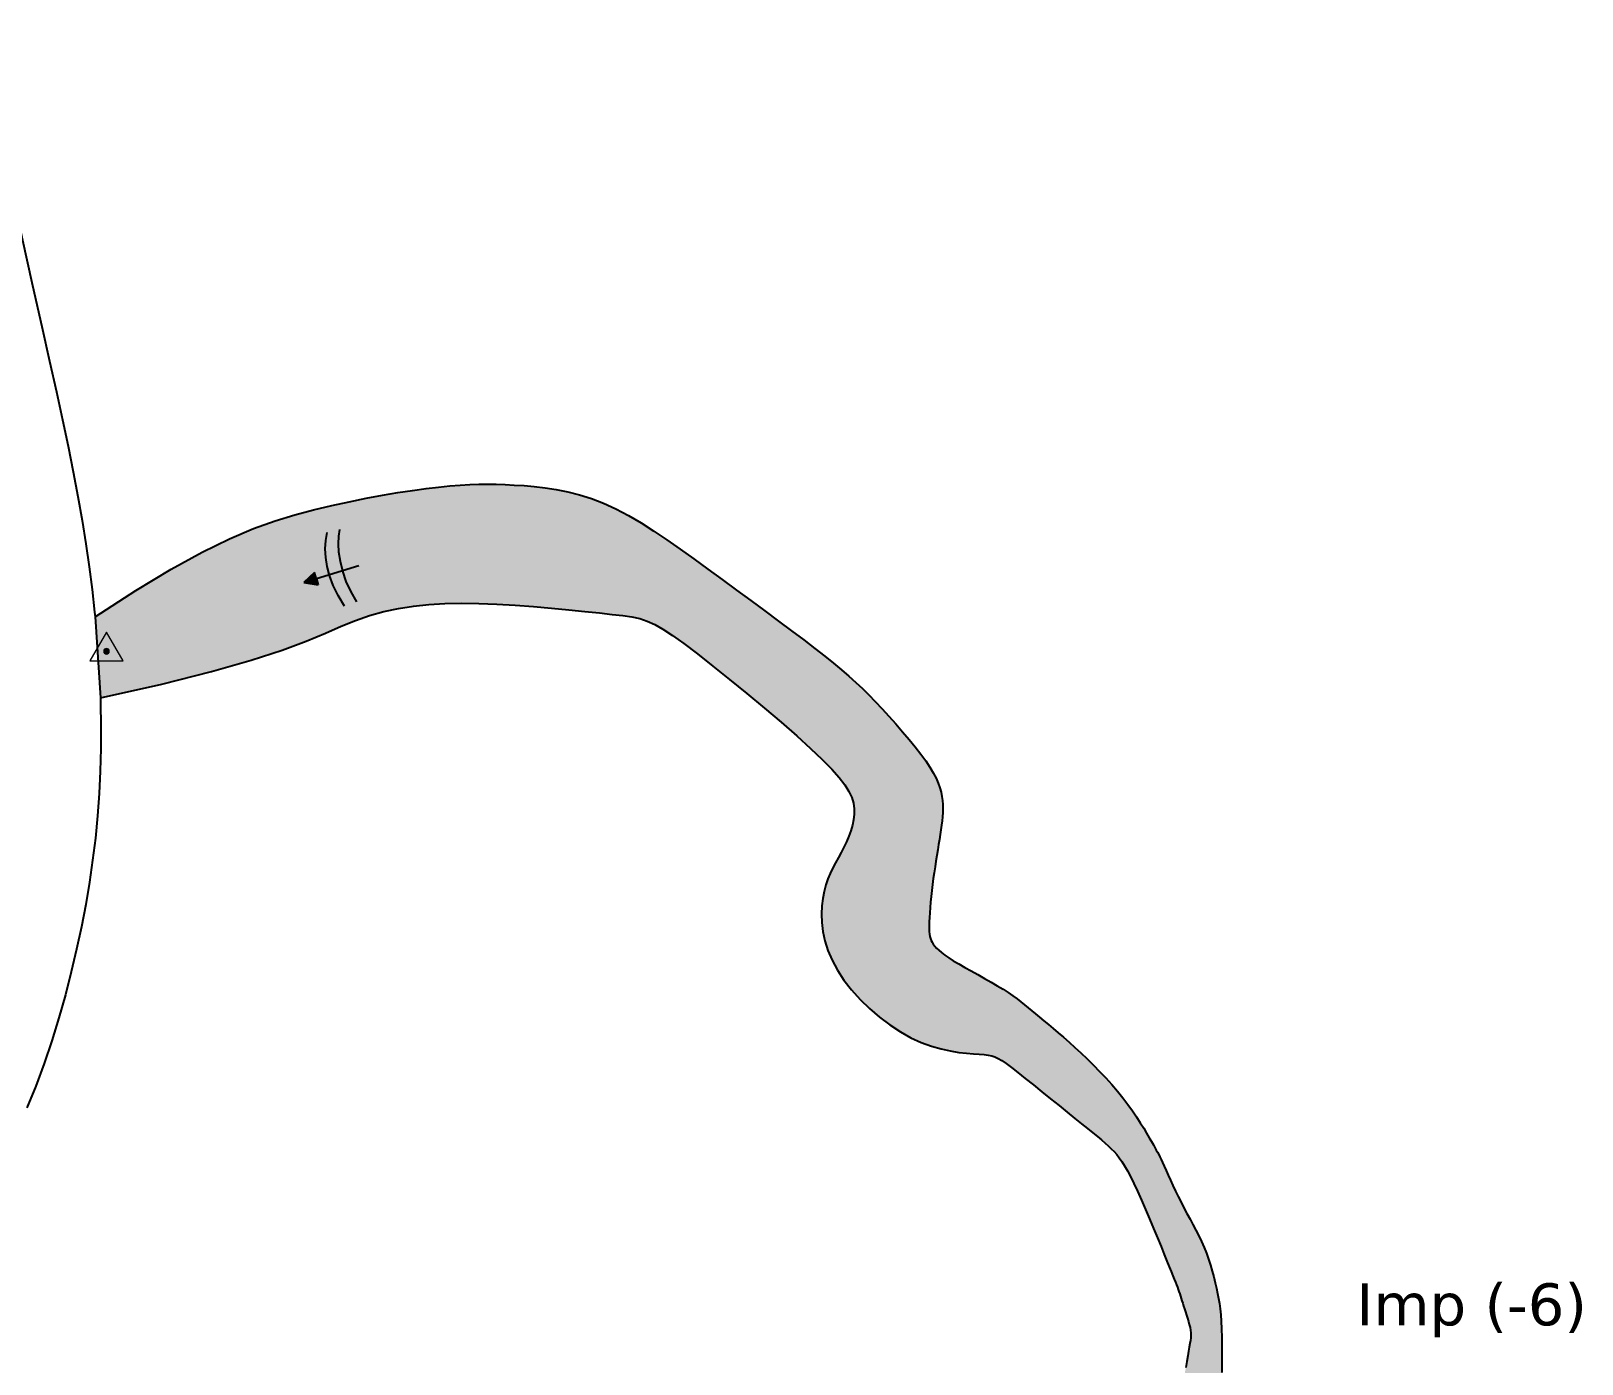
# Model space of a CAD drawing. Header units: metres. Extents: x -231 to 724, y -201 to 398.
# Drawn here: x 634.51 to 671.42, y 235.73 to 267.45 of the extents above; entities that cross this region are included whole.
import ezdxf

# ---------------------------------------------------------------- set-up
doc = ezdxf.new("R2010")
doc.units = ezdxf.units.M
doc.header["$MEASUREMENT"] = 0
for name, color, linetype in [('Blocs - Pentes', 36, 'Continuous'), ('Topo Dessin - Divers', 92, 'Continuous'), ('Topo Dessin - Fond', 254, 'Continuous'), ('Topo Dessin - Galeries', 10, 'Continuous'), ('Topo Dessin - Légendes Grosses', 176, 'Continuous')]:
    doc.layers.add(name, color=color, linetype=linetype)
doc.styles.add('PUITS', font='WINGDNG3.TTF')
doc.linetypes.add('PUITS_2-', pattern='A,0.6,["q",PUITS,S=1,R=0,X=-0.4,Y=-1],0.6', length=1.2)

# ---------------------------------------------------------------- blocks, each defined once
blk = doc.blocks.new('*U179')
at = {"layer": 'Topo Dessin - Divers'}
h = blk.add_hatch(color=256, dxfattribs=at)
h.dxf.hatch_style = 2
edge = h.paths.add_edge_path()
edge.add_spline(control_points=[(0.25, 0), (0.25, -0.14), (0.14, -0.25), (0, -0.25), (-0.14, -0.25), (-0.25, -0.14), (-0.25, 0), (-0.25, 0.14), (-0.14, 0.25), (0, 0.25), (0.14, 0.25), (0.25, 0.14), (0.25, 0)], knot_values=[0, 0, 0, 0, 1, 1, 1, 2, 2, 2, 3, 3, 3, 4, 4, 4, 4], degree=3, periodic=0)
at = {"layer": 'Topo Dessin - Divers', "lineweight": 5}
blk.add_lwpolyline([(-1.5, -0.87), (1.5, -0.87), (0, 1.73), (-1.5, -0.87)], dxfattribs=at)
blk.add_open_spline([(0.25, 0), (0.25, -0.14), (0.14, -0.25), (0, -0.25), (-0.14, -0.25), (-0.25, -0.14), (-0.25, 0), (-0.25, 0.14), (-0.14, 0.25), (0, 0.25), (0.14, 0.25), (0.25, 0.14), (0.25, 0)], degree=3, knots=[0, 0, 0, 0, 1, 1, 1, 2, 2, 2, 3, 3, 3, 4, 4, 4, 4], dxfattribs=at)
blk = doc.blocks.new('Pente 002')
at = {"layer": 'Blocs - Pentes'}
h = blk.add_hatch(color=256, dxfattribs=at)
h.dxf.hatch_style = 1
h.paths.add_polyline_path([(2.51, -0.64), (3.7, -0.04), (2.51, 0.55)])
for p, q in [((2.51, -0.04), (2.51, 0.55)), ((2.51, 0.55), (2.51, -0.64)), ((3.7, -0.04), (2.51, 0.55)), ((-1.57, -0.04), (2.51, -0.04)), ((2.51, -0.64), (3.7, -0.04))]:
    blk.add_line(p, q, dxfattribs=at)
for points in [[(-0.44, 3.06), (-0.19, 2.01), (-0.04, 0.98), (0, 0), (-0.05, -0.92), (-0.17, -1.77), (-0.35, -2.54), (-0.58, -3.2), (-0.86, -3.74)], [(0.77, 3.11), (1.04, 2.01), (1.21, 0.98), (1.27, 0.03), (1.25, -0.85), (1.13, -1.67), (0.94, -2.43), (0.67, -3.15), (0.34, -3.81)]]:
    blk.add_lwpolyline(points, dxfattribs=at)

msp = doc.modelspace()

# ---------------------------------------------------------------- hatches: boundary and pattern name
at = {"layer": 'Topo Dessin - Fond'}
h = msp.add_hatch(color=256, dxfattribs=at)
h.dxf.hatch_style = 1
h.paths.add_polyline_path([(647.561, 256.413), (647.281, 256.484), (647.008, 256.539), (646.743, 256.58), (646.487, 256.61), (646.243, 256.631), (646.011, 256.646), (645.792, 256.658), (645.582, 256.665), (645.375, 256.668), (645.166, 256.666), (644.949, 256.659), (644.721, 256.645), (644.475, 256.625), (644.205, 256.597), (643.91, 256.561), (643.588, 256.517), (643.242, 256.464), (642.875, 256.402), (642.489, 256.331), (642.085, 256.249), (641.667, 256.157), (641.236, 256.054), (640.792, 255.938), (640.32, 255.795), (639.807, 255.609), (639.234, 255.367), (638.587, 255.051), (637.848, 254.647), (637.003, 254.139), (636.034, 253.511), (636.161, 251.583), (637.626, 251.91), (638.807, 252.208), (639.746, 252.477), (640.483, 252.718), (641.059, 252.933), (641.515, 253.122), (641.893, 253.285), (642.232, 253.425), (642.568, 253.541), (642.909, 253.635), (643.257, 253.708), (643.613, 253.763), (643.98, 253.801), (644.36, 253.823), (644.754, 253.831), (645.164, 253.826), (645.592, 253.811), (646.028, 253.786), (646.465, 253.754), (646.894, 253.718), (647.305, 253.679), (647.689, 253.64), (648.037, 253.602), (648.341, 253.568), (648.594, 253.538), (648.808, 253.506), (648.997, 253.466), (649.173, 253.409), (649.353, 253.329), (649.548, 253.217), (649.774, 253.067), (650.044, 252.871), (650.368, 252.625), (650.736, 252.338), (651.134, 252.02), (651.547, 251.683), (651.961, 251.339), (652.361, 250.999), (652.734, 250.674), (653.063, 250.377), (653.339, 250.115), (653.563, 249.887), (653.74, 249.687), (653.876, 249.511), (653.974, 249.353), (654.04, 249.21), (654.08, 249.075), (654.098, 248.944), (654.098, 248.813), (654.083, 248.681), (654.056, 248.549), (654.017, 248.418), (653.969, 248.287), (653.913, 248.158), (653.853, 248.03), (653.788, 247.905), (653.723, 247.781), (653.657, 247.658), (653.592, 247.534), (653.531, 247.405), (653.475, 247.271), (653.425, 247.128), (653.383, 246.975), (653.35, 246.809), (653.328, 246.629), (653.321, 246.436), (653.329, 246.232), (653.356, 246.018), (653.403, 245.797), (653.475, 245.569), (653.572, 245.336), (653.698, 245.101), (653.855, 244.865), (654.037, 244.632), (654.242, 244.405), (654.465, 244.188), (654.702, 243.985), (654.948, 243.799), (655.198, 243.634), (655.449, 243.494), (655.696, 243.381), (655.936, 243.293), (656.166, 243.226), (656.384, 243.178), (656.587, 243.145), (656.772, 243.123), (656.936, 243.109), (657.076, 243.099), (657.191, 243.091), (657.287, 243.08), (657.371, 243.064), (657.448, 243.039), (657.527, 243.001), (657.615, 242.948), (657.718, 242.876), (657.843, 242.782), (657.995, 242.664), (658.171, 242.525), (658.363, 242.372), (658.565, 242.209), (658.771, 242.043), (658.975, 241.878), (659.17, 241.72), (659.35, 241.574), (659.511, 241.444), (659.652, 241.331), (659.776, 241.23), (659.885, 241.141), (659.982, 241.06), (660.068, 240.987), (660.145, 240.917), (660.215, 240.85), (660.282, 240.783), (660.345, 240.712), (660.407, 240.634), (660.47, 240.547), (660.534, 240.445), (660.602, 240.327), (660.675, 240.189), (660.755, 240.026), (660.842, 239.838), (660.935, 239.63), (661.031, 239.408), (661.128, 239.18), (661.223, 238.952), (661.315, 238.731), (661.4, 238.524), (661.477, 238.337), (661.542, 238.177), (661.598, 238.041), (661.645, 237.927), (661.684, 237.83), (661.717, 237.748), (661.745, 237.678), (661.769, 237.616), (661.79, 237.559), (661.809, 237.505), (661.827, 237.452), (661.845, 237.399), (661.862, 237.345), (661.879, 237.291), (661.898, 237.233), (661.917, 237.173), (661.938, 237.109), (661.961, 237.041), (661.985, 236.969), (662.009, 236.894), (662.032, 236.819), (662.054, 236.744), (662.074, 236.671), (662.09, 236.601), (662.101, 236.534), (662.108, 236.473), (662.109, 236.413), (662.106, 236.353), (662.099, 236.288), (662.088, 236.216), (662.074, 236.133), (662.056, 236.037), (662.036, 235.923), (662.013, 235.791), (661.989, 235.642), (661.962, 235.482), (661.934, 235.316), (661.905, 235.147), (661.875, 234.98), (661.845, 234.819), (661.814, 234.669), (661.784, 234.534), (661.754, 234.412), (661.725, 234.302), (661.697, 234.202), (661.672, 234.109), (661.648, 234.023), (661.627, 233.941), (661.609, 233.861), (661.594, 233.783), (661.581, 233.704), (661.572, 233.625), (661.564, 233.545), (661.557, 233.463), (661.551, 233.38), (661.545, 233.295), (661.539, 233.207), (661.532, 233.117), (661.526, 233.024), (661.521, 232.93), (661.518, 232.835), (661.52, 232.741), (661.526, 232.648), (661.537, 232.557), (661.556, 232.469), (661.582, 232.385), (661.615, 232.305), (661.654, 232.23), (661.697, 232.159), (661.743, 232.094), (661.792, 232.034), (661.841, 231.979), (661.89, 231.931), (661.937, 231.888), (661.986, 231.848), (662.039, 231.807), (662.1, 231.763), (662.169, 231.712), (662.252, 231.65), (662.35, 231.575), (662.466, 231.482), (662.602, 231.37), (662.754, 231.242), (662.918, 231.102), (663.088, 230.957), (663.261, 230.809), (663.43, 230.665), (663.592, 230.528), (663.741, 230.403), (663.874, 230.294), (663.991, 230.201), (664.094, 230.122), (664.185, 230.055), (664.265, 230.001), (664.335, 229.956), (664.398, 229.921), (664.455, 229.892), (664.507, 229.87), (664.556, 229.853), (664.604, 229.841), (664.653, 229.833), (664.703, 229.829), (664.757, 229.827), (664.816, 229.827), (664.882, 229.829), (664.956, 229.832), (665.037, 229.835), (665.122, 229.839), (665.209, 229.844), (665.297, 229.848), (665.384, 229.853), (665.468, 229.858), (665.546, 229.863), (665.617, 229.868), (665.682, 229.873), (665.775, 229.88), (665.865, 229.884), (665.94, 229.883), (666, 229.876), (666.05, 229.861), (666.09, 229.838), (666.124, 229.809), (666.153, 229.771), (666.169, 229.729), (666.179, 229.689), (666.187, 229.636), (666.193, 229.568), (666.196, 229.481), (666.197, 229.373), (666.196, 229.243), (666.193, 229.091), (666.189, 228.923), (666.185, 228.741), (666.181, 228.549), (666.18, 228.35), (666.181, 228.148), (666.185, 227.947), (666.733, 228.068), (666.745, 228.232), (666.755, 228.385), (666.762, 228.528), (666.767, 228.662), (666.771, 228.787), (666.773, 228.904), (666.775, 229.015), (666.777, 229.119), (666.78, 229.218), (666.783, 229.311), (666.786, 229.399), (666.79, 229.482), (666.793, 229.56), (666.797, 229.634), (666.8, 229.703), (666.804, 229.769), (666.807, 229.83), (666.809, 229.887), (666.809, 229.942), (666.807, 229.992), (666.803, 230.04), (666.795, 230.085), (666.782, 230.127), (666.765, 230.167), (666.743, 230.205), (666.716, 230.24), (666.683, 230.274), (666.647, 230.305), (666.607, 230.334), (666.563, 230.361), (666.515, 230.385), (666.465, 230.408), (666.413, 230.428), (666.358, 230.446), (666.3, 230.461), (666.241, 230.475), (666.179, 230.487), (666.116, 230.496), (666.051, 230.504), (665.984, 230.51), (665.915, 230.514), (665.846, 230.517), (665.775, 230.52), (665.703, 230.522), (665.631, 230.525), (665.558, 230.528), (665.484, 230.534), (665.411, 230.541), (665.337, 230.551), (665.263, 230.564), (665.188, 230.582), (665.113, 230.604), (665.036, 230.632), (664.958, 230.665), (664.878, 230.706), (664.796, 230.755), (664.711, 230.811), (664.625, 230.875), (664.536, 230.946), (664.445, 231.022), (664.352, 231.104), (664.257, 231.191), (664.16, 231.28), (664.061, 231.373), (663.962, 231.467), (663.862, 231.562), (663.764, 231.656), (663.67, 231.747), (663.582, 231.833), (663.502, 231.913), (663.431, 231.986), (663.371, 232.049), (663.324, 232.102), (663.273, 232.165), (663.25, 232.213), (663.269, 232.231), (663.311, 232.227), (663.347, 232.219), (663.391, 232.207), (663.443, 232.191), (663.502, 232.172), (663.57, 232.15), (663.645, 232.126), (663.728, 232.102), (663.818, 232.076), (663.916, 232.05), (664.021, 232.024), (664.135, 231.998), (664.258, 231.972), (664.39, 231.945), (664.533, 231.918), (664.686, 231.891), (664.851, 231.864), (665.027, 231.836), (665.21, 231.808), (665.397, 231.782), (665.582, 231.756), (665.763, 231.733), (665.934, 231.713), (666.091, 231.696), (666.23, 231.684), (666.348, 231.675), (666.446, 231.671), (666.527, 231.672), (666.593, 231.676), (666.647, 231.685), (666.691, 231.697), (666.729, 231.712), (666.761, 231.731), (666.791, 231.752), (666.819, 231.776), (666.842, 231.803), (666.861, 231.831), (666.874, 231.861), (666.88, 231.892), (666.879, 231.924), (666.87, 231.956), (666.852, 231.989), (666.823, 232.021), (666.782, 232.053), (666.728, 232.085), (666.659, 232.117), (666.575, 232.149), (666.474, 232.18), (666.354, 232.212), (666.215, 232.243), (666.06, 232.274), (665.893, 232.304), (665.717, 232.333), (665.537, 232.362), (665.357, 232.389), (665.179, 232.415), (665.008, 232.44), (664.848, 232.464), (664.696, 232.486), (664.554, 232.508), (664.418, 232.53), (664.288, 232.552), (664.164, 232.575), (664.043, 232.6), (663.924, 232.626), (663.808, 232.654), (663.693, 232.684), (663.583, 232.716), (663.478, 232.749), (663.379, 232.782), (663.287, 232.816), (663.204, 232.85), (663.131, 232.884), (663.068, 232.918), (663.015, 232.957), (662.972, 233.009), (662.936, 233.078), (662.909, 233.172), (662.887, 233.297), (662.872, 233.459), (662.861, 233.665), (662.854, 233.917), (662.85, 234.207), (662.848, 234.525), (662.848, 234.858), (662.849, 235.195), (662.849, 235.525), (662.849, 235.837), (662.848, 236.118), (662.845, 236.361), (662.839, 236.569), (662.831, 236.747), (662.82, 236.902), (662.806, 237.039), (662.789, 237.165), (662.769, 237.285), (662.746, 237.406), (662.72, 237.533), (662.69, 237.664), (662.656, 237.8), (662.618, 237.94), (662.577, 238.081), (662.53, 238.223), (662.479, 238.365), (662.424, 238.505), (662.363, 238.643), (662.299, 238.779), (662.231, 238.913), (662.161, 239.046), (662.09, 239.179), (662.018, 239.311), (661.947, 239.444), (661.878, 239.577), (661.81, 239.711), (661.746, 239.845), (661.684, 239.976), (661.626, 240.102), (661.572, 240.222), (661.523, 240.333), (661.478, 240.433), (661.439, 240.521), (661.404, 240.595), (661.374, 240.658), (661.346, 240.714), (661.318, 240.767), (661.288, 240.821), (661.255, 240.878), (661.218, 240.944), (661.173, 241.022), (661.12, 241.115), (661.058, 241.222), (660.988, 241.341), (660.908, 241.47), (660.819, 241.609), (660.72, 241.755), (660.612, 241.906), (660.494, 242.062), (660.366, 242.219), (660.229, 242.378), (660.087, 242.535), (659.94, 242.691), (659.791, 242.843), (659.642, 242.99), (659.495, 243.131), (659.352, 243.264), (659.214, 243.389), (659.082, 243.505), (658.955, 243.613), (658.835, 243.714), (658.721, 243.808), (658.613, 243.897), (658.511, 243.981), (658.416, 244.06), (658.326, 244.135), (658.24, 244.208), (658.155, 244.279), (658.067, 244.35), (657.975, 244.421), (657.876, 244.493), (657.766, 244.569), (657.643, 244.648), (657.505, 244.731), (657.356, 244.817), (657.199, 244.906), (657.04, 244.995), (656.881, 245.083), (656.729, 245.168), (656.586, 245.25), (656.458, 245.326), (656.348, 245.396), (656.255, 245.46), (656.177, 245.519), (656.112, 245.574), (656.059, 245.624), (656.016, 245.673), (655.982, 245.719), (655.954, 245.764), (655.931, 245.809), (655.913, 245.855), (655.899, 245.904), (655.889, 245.958), (655.883, 246.018), (655.88, 246.086), (655.88, 246.164), (655.883, 246.253), (655.888, 246.355), (655.896, 246.467), (655.905, 246.589), (655.917, 246.719), (655.931, 246.855), (655.946, 246.994), (655.963, 247.136), (655.981, 247.279), (656.001, 247.42), (656.022, 247.56), (656.043, 247.698), (656.065, 247.832), (656.086, 247.963), (656.107, 248.09), (656.127, 248.213), (656.146, 248.33), (656.164, 248.443), (656.179, 248.55), (656.191, 248.653), (656.201, 248.753), (656.207, 248.851), (656.209, 248.948), (656.207, 249.043), (656.2, 249.139), (656.187, 249.236), (656.167, 249.336), (656.138, 249.44), (656.098, 249.55), (656.047, 249.667), (655.981, 249.793), (655.9, 249.93), (655.801, 250.079), (655.684, 250.24), (655.551, 250.413), (655.406, 250.592), (655.251, 250.776), (655.09, 250.961), (654.926, 251.144), (654.762, 251.322), (654.601, 251.491), (654.446, 251.65), (654.293, 251.801), (654.137, 251.948), (653.974, 252.095), (653.8, 252.246), (653.609, 252.404), (653.398, 252.574), (653.162, 252.758), (652.898, 252.961), (652.609, 253.179), (652.3, 253.41), (651.975, 253.65), (651.64, 253.897), (651.298, 254.147), (650.956, 254.397), (650.617, 254.645), (650.285, 254.886), (649.961, 255.118), (649.644, 255.34), (649.332, 255.549), (649.027, 255.743), (648.726, 255.92), (648.43, 256.077), (648.136, 256.211), (647.847, 256.323)])

# ---------------------------------------------------------------- linework, layer by layer
msp.add_line((636.034, 253.511), (636.161, 251.583), dxfattribs=at)
at = {"layer": 'Topo Dessin - Galeries', "linetype": 'PUITS_2-', "ltscale": 0.4}
for points in [[(633.261, 267.45), (633.658, 265.535), (634.001, 263.913), (634.295, 262.546), (634.548, 261.395), (634.765, 260.422), (634.951, 259.591), (635.115, 258.862), (635.26, 258.199), (635.393, 257.568), (635.515, 256.962), (635.626, 256.375), (635.726, 255.805), (635.815, 255.248), (635.895, 254.7), (635.965, 254.158), (636.025, 253.618), (636.034, 253.511)], [(636.161, 251.583), (636.166, 251.452), (636.175, 250.911), (636.173, 250.373), (636.159, 249.836), (636.132, 249.303), (636.093, 248.773), (636.042, 248.246), (635.977, 247.72), (635.901, 247.193), (635.811, 246.665), (635.709, 246.135), (635.594, 245.6), (635.467, 245.06), (635.327, 244.514), (635.173, 243.965), (635.005, 243.418), (634.822, 242.876), (634.623, 242.343), (634.407, 241.823)]]:
    msp.add_lwpolyline(points, dxfattribs=at)
at = {"layer": 'Topo Dessin - Galeries'}
for points in [[(636.034, 253.511), (637.003, 254.139), (637.848, 254.647), (638.587, 255.051), (639.234, 255.367), (639.807, 255.609), (640.32, 255.795), (640.792, 255.938), (641.236, 256.054), (641.667, 256.157), (642.085, 256.249), (642.489, 256.331), (642.875, 256.402), (643.242, 256.464), (643.588, 256.517), (643.91, 256.561), (644.205, 256.597), (644.475, 256.625), (644.721, 256.645), (644.949, 256.659), (645.166, 256.666), (645.375, 256.668), (645.582, 256.665), (645.792, 256.658), (646.011, 256.646), (646.243, 256.631), (646.487, 256.61), (646.743, 256.58), (647.008, 256.539), (647.281, 256.484), (647.561, 256.413), (647.847, 256.323), (648.136, 256.211), (648.43, 256.077), (648.726, 255.92), (649.027, 255.743), (649.332, 255.549), (649.644, 255.34), (649.961, 255.118), (650.285, 254.886), (650.617, 254.645), (650.956, 254.397), (651.298, 254.147), (651.64, 253.897), (651.975, 253.65), (652.3, 253.41), (652.609, 253.179), (652.898, 252.961), (653.162, 252.758), (653.398, 252.574), (653.609, 252.404), (653.8, 252.246), (653.974, 252.095), (654.137, 251.948), (654.293, 251.801), (654.446, 251.65), (654.601, 251.491), (654.762, 251.322), (654.926, 251.144), (655.09, 250.961), (655.251, 250.776), (655.406, 250.592), (655.551, 250.413), (655.684, 250.24), (655.801, 250.079), (655.9, 249.93), (655.981, 249.793), (656.047, 249.667), (656.098, 249.55), (656.138, 249.44), (656.167, 249.336), (656.187, 249.236), (656.2, 249.139), (656.207, 249.043), (656.209, 248.948), (656.207, 248.851), (656.201, 248.753), (656.191, 248.653), (656.179, 248.55), (656.164, 248.443), (656.146, 248.33), (656.127, 248.213), (656.107, 248.09), (656.086, 247.963), (656.065, 247.832), (656.043, 247.698), (656.022, 247.56), (656.001, 247.42), (655.981, 247.279), (655.963, 247.136), (655.946, 246.994), (655.931, 246.855), (655.917, 246.719), (655.905, 246.589), (655.896, 246.467), (655.888, 246.355), (655.883, 246.253), (655.88, 246.164), (655.88, 246.086), (655.883, 246.018), (655.889, 245.958), (655.899, 245.904), (655.913, 245.855), (655.931, 245.809), (655.954, 245.764), (655.982, 245.719), (656.016, 245.673), (656.059, 245.624), (656.112, 245.574), (656.177, 245.519), (656.255, 245.46), (656.348, 245.396), (656.458, 245.326), (656.586, 245.25), (656.729, 245.168), (656.881, 245.083), (657.04, 244.995), (657.199, 244.906), (657.356, 244.817), (657.505, 244.731), (657.643, 244.648), (657.766, 244.569), (657.876, 244.493), (657.975, 244.421), (658.067, 244.35), (658.155, 244.279), (658.24, 244.208), (658.326, 244.135), (658.416, 244.06), (658.511, 243.981), (658.613, 243.897), (658.721, 243.808), (658.835, 243.714), (658.955, 243.613), (659.082, 243.505), (659.214, 243.389), (659.352, 243.264), (659.495, 243.131), (659.642, 242.99), (659.791, 242.843), (659.94, 242.691), (660.087, 242.535), (660.229, 242.378), (660.366, 242.219), (660.494, 242.062), (660.612, 241.906), (660.72, 241.755), (660.819, 241.609), (660.908, 241.47), (660.988, 241.341), (661.058, 241.222), (661.12, 241.115), (661.173, 241.022), (661.218, 240.944), (661.255, 240.878), (661.288, 240.821), (661.318, 240.767), (661.346, 240.714), (661.374, 240.658), (661.404, 240.595), (661.439, 240.521), (661.478, 240.433), (661.523, 240.333), (661.572, 240.222), (661.626, 240.102), (661.684, 239.976), (661.746, 239.845), (661.81, 239.711), (661.878, 239.577), (661.947, 239.444), (662.018, 239.311), (662.09, 239.179), (662.161, 239.046), (662.231, 238.913), (662.299, 238.779), (662.363, 238.643), (662.424, 238.505), (662.479, 238.365), (662.53, 238.223), (662.577, 238.081), (662.618, 237.94), (662.656, 237.8), (662.69, 237.664), (662.72, 237.533), (662.746, 237.406), (662.769, 237.285), (662.789, 237.165), (662.806, 237.039), (662.82, 236.902), (662.831, 236.747), (662.839, 236.569), (662.845, 236.361), (662.848, 236.118), (662.849, 235.837), (662.849, 235.525)], [(636.161, 251.583), (637.626, 251.91), (638.807, 252.208), (639.746, 252.477), (640.483, 252.718), (641.059, 252.933), (641.515, 253.122), (641.893, 253.285), (642.232, 253.425), (642.568, 253.541), (642.909, 253.635), (643.257, 253.708), (643.613, 253.763), (643.98, 253.801), (644.36, 253.823), (644.754, 253.831), (645.164, 253.826), (645.592, 253.811), (646.028, 253.786), (646.465, 253.754), (646.894, 253.718), (647.305, 253.679), (647.689, 253.64), (648.037, 253.602), (648.341, 253.568), (648.594, 253.538), (648.808, 253.506), (648.997, 253.466), (649.173, 253.409), (649.353, 253.329), (649.548, 253.217), (649.774, 253.067), (650.044, 252.871), (650.368, 252.625), (650.736, 252.338), (651.134, 252.02), (651.547, 251.683), (651.961, 251.339), (652.361, 250.999), (652.734, 250.674), (653.063, 250.377), (653.339, 250.115), (653.563, 249.887), (653.74, 249.687), (653.876, 249.511), (653.974, 249.353), (654.04, 249.21), (654.08, 249.075), (654.098, 248.944), (654.098, 248.813), (654.083, 248.681), (654.056, 248.549), (654.017, 248.418), (653.969, 248.287), (653.913, 248.158), (653.853, 248.03), (653.788, 247.905), (653.723, 247.781), (653.657, 247.658), (653.592, 247.534), (653.531, 247.405), (653.475, 247.271), (653.425, 247.128), (653.383, 246.975), (653.35, 246.809), (653.328, 246.629), (653.321, 246.436), (653.329, 246.232), (653.356, 246.018), (653.403, 245.797), (653.475, 245.569), (653.572, 245.336), (653.698, 245.101), (653.855, 244.865), (654.037, 244.632), (654.242, 244.405), (654.465, 244.188), (654.702, 243.985), (654.948, 243.799), (655.198, 243.634), (655.449, 243.494), (655.696, 243.381), (655.936, 243.293), (656.166, 243.226), (656.384, 243.178), (656.587, 243.145), (656.772, 243.123), (656.936, 243.109), (657.076, 243.099), (657.191, 243.091), (657.287, 243.08), (657.371, 243.064), (657.448, 243.039), (657.527, 243.001), (657.615, 242.948), (657.718, 242.876), (657.843, 242.782), (657.995, 242.664), (658.171, 242.525), (658.363, 242.372), (658.565, 242.209), (658.771, 242.043), (658.975, 241.878), (659.17, 241.72), (659.35, 241.574), (659.511, 241.444), (659.652, 241.331), (659.776, 241.23), (659.885, 241.141), (659.982, 241.06), (660.068, 240.987), (660.145, 240.917), (660.215, 240.85), (660.282, 240.783), (660.345, 240.712), (660.407, 240.634), (660.47, 240.547), (660.534, 240.445), (660.602, 240.327), (660.675, 240.189), (660.755, 240.026), (660.842, 239.838), (660.935, 239.63), (661.031, 239.408), (661.128, 239.18), (661.223, 238.952), (661.315, 238.731), (661.4, 238.524), (661.477, 238.337), (661.542, 238.177), (661.598, 238.041), (661.645, 237.927), (661.684, 237.83), (661.717, 237.748), (661.745, 237.678), (661.769, 237.616), (661.79, 237.559), (661.809, 237.505), (661.827, 237.452), (661.845, 237.399), (661.862, 237.345), (661.879, 237.291), (661.898, 237.233), (661.917, 237.173), (661.938, 237.109), (661.961, 237.041), (661.985, 236.969), (662.009, 236.894), (662.032, 236.819), (662.054, 236.744), (662.074, 236.671), (662.09, 236.601), (662.101, 236.534), (662.108, 236.473), (662.109, 236.413), (662.106, 236.353), (662.099, 236.288), (662.088, 236.216), (662.074, 236.133), (662.056, 236.037), (662.036, 235.923), (662.013, 235.791), (661.989, 235.642)]]:
    msp.add_lwpolyline(points, dxfattribs=at)

# ---------------------------------------------------------------- block references
at = {"layer": 'Topo Dessin - Divers', "xscale": 0.2623137418738311, "yscale": 0.2623137418738311, "zscale": 0.2623137418738311}
msp.add_blockref('*U179', (636.307, 252.69), dxfattribs=at)
at = {"layer": 'Topo Dessin - Fond', "xscale": 0.2594309534111729, "yscale": 0.2594309534111729, "zscale": 0.2594309534111729, "rotation": 196.7559962393401}
msp.add_blockref('Pente 002', (641.928, 254.592), dxfattribs=at)

# ---------------------------------------------------------------- texts
at = {"layer": 'Topo Dessin - Légendes Grosses', "linetype": 'Continuous', "insert": (666.05, 237.649), "char_height": 1, "attachment_point": 1}
msp.add_mtext_dynamic_manual_height_columns('{\\fVerdana|b0|i0|c0|p34;Imp (-6)}', width=6.96446, gutter_width=12.5, heights=[0.995], dxfattribs=at)

doc.saveas('drawing.dxf')
